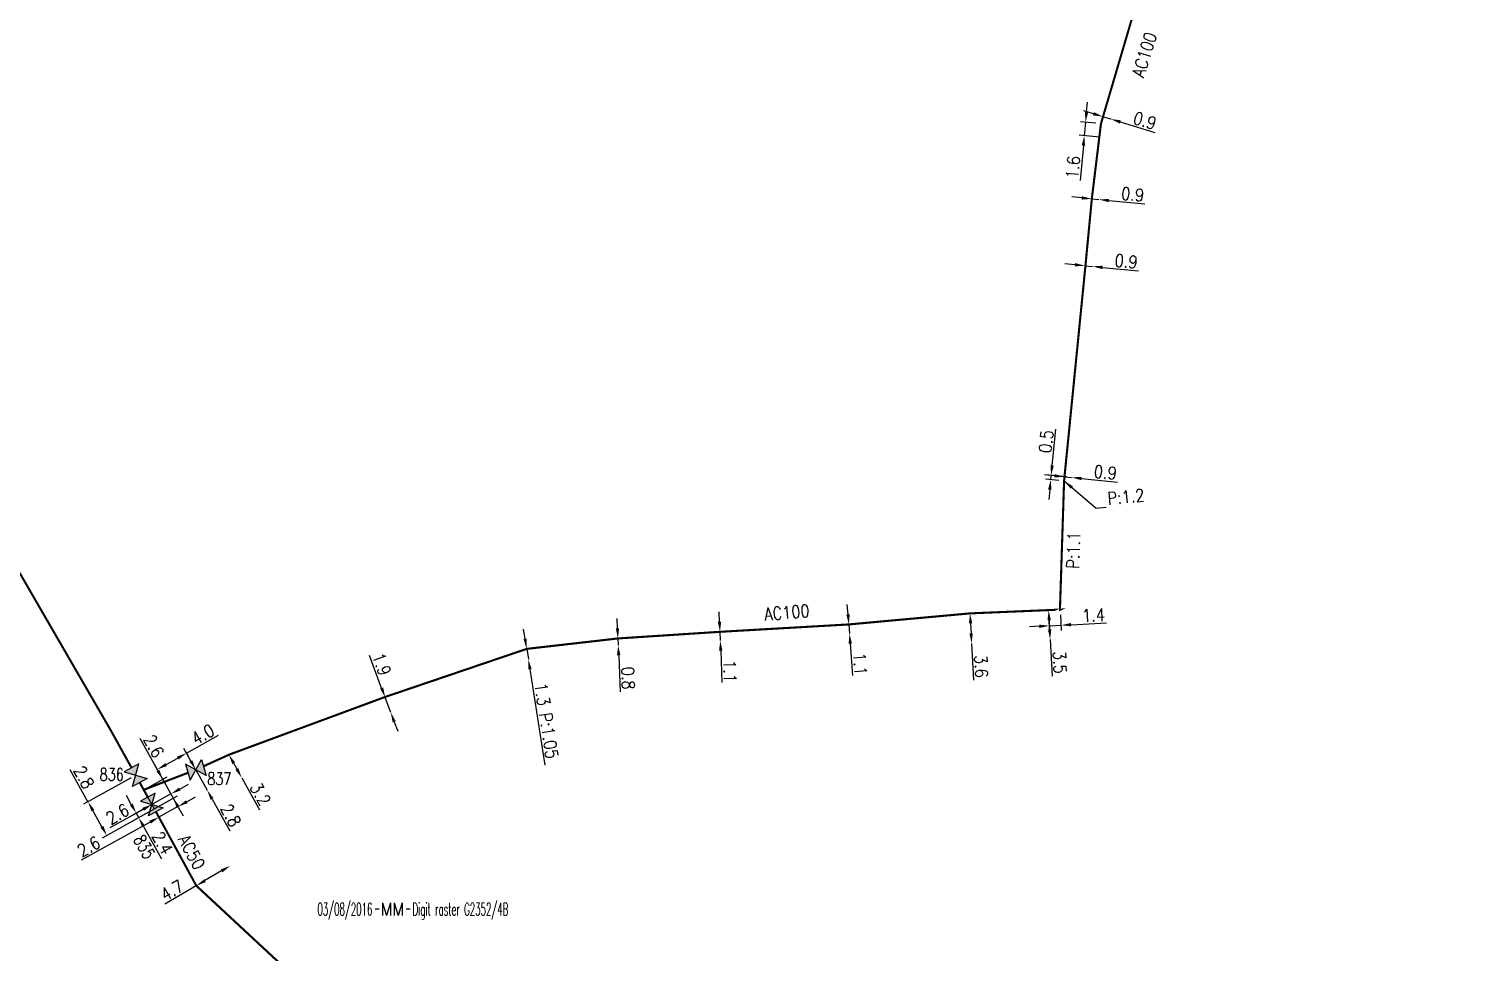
# Model space of a CAD drawing. Header units: millimetres. Extents: x 134000 to 135000, y 130000 to 130989.
# Drawn here: x 134428.5 to 134599.5, y 130187.3 to 130297.6 of the extents above; entities that cross this region are included whole.
import ezdxf
from ezdxf.enums import TextEntityAlignment as Align

# ---------------------------------------------------------------- set-up
doc = ezdxf.new("R2010")
doc.units = ezdxf.units.MM
doc.header["$PDMODE"] = 34
doc.layers.get('0').update_dxf_attribs({"linetype": 'CONTINUOUS'})
doc.layers.get('Defpoints').update_dxf_attribs({"linetype": 'CONTINUOUS'})
for name, color, linetype in [('G_120', 4, 'CONTINUOUS'), ('G_300', 7, 'CONTINUOUS'), ('G_910', 7, 'CONTINUOUS')]:
    doc.layers.add(name, color=color, linetype=linetype)
doc.styles.get("Standard").update_dxf_attribs({"font": 'romans.shx', "width": 0.85})
doc.linetypes.add('G_CROSS_COUNTRY', pattern='A,8,-7.08,["CROSS COUNTRY",Standard,S=1,R=0,X=-6.34,Y=-0.5],-7.08', length=22.16)
doc.linetypes.add('G_typB_AP', pattern='A,5,-0.3,["o",Standard,S=1.5,R=0,X=0,Y=-0.5],-1.65', length=6.95)
doc.dimstyles.get("Standard").update_dxf_attribs({"dimtxt": 1.5, "dimasz": 1.2, "dimexe": 0.625, "dimexo": 0.625, "dimgap": 0.25, "dimtad": 1, "dimdec": 1, "dimzin": 0, "dimdsep": 46, "dimtxsty": 'Standard', "dimcen": -0.5, "dimadec": 0, "dimazin": 0, "dimtfac": 1, "dimtdec": 1, "dimtmove": 0, "dimatfit": 3, "dimfxl": 0, "dimtolj": 1, "dimtzin": 0, "dimarcsym": 0})

# ---------------------------------------------------------------- blocks, each defined once
blk = doc.blocks.new('*D3')
at = {"layer": 'Defpoints', "color": 0, "linetype": 'Continuous', "transparency": 16777216}
for p in [(134452.4162157248, 130210.9051457187), (134453.945, 130208.151), (134453.9449999998, 130208.1509999999)]:
    blk.add_point(p, dxfattribs=at)
at = {"layer": 'G_120', "color": 0, "linetype": 'Continuous', "lineweight": -2, "transparency": 16777216}
for p, q in [((134451.869758241, 130210.6018155054), (134451.8697582408, 130210.6018155053)), ((134452.9986097342, 130209.8559473496), (134453.3626059902, 130209.2001983689)), ((134453.3985425161, 130207.8476697867), (134453.3985425159, 130207.8476697866)), ((134453.9449999998, 130208.1509999999), (134456.0665781776, 130204.3289202268))]:
    blk.add_line(p, q, dxfattribs=at)
at = {"layer": 'G_120', "color": 0, "linetype": 'Continuous', "transparency": 16777216}
for points in [[(134453.1734761291, 130209.9530130179), (134452.8237433394, 130209.7588816813), (134452.4162157247, 130210.9051457187)], [(134453.5374723851, 130209.2972640372), (134453.1877395954, 130209.1031327007), (134453.9449999998, 130208.1509999999)]]:
    blk.add_solid(points, dxfattribs=at)
at = {"layer": 'G_120', "color": 0, "linetype": 'Continuous', "transparency": 16777216, "insert": (134456.1713180677, 130206.2006892701), "char_height": 1.5, "attachment_point": 5, "rotation": 299.033986675893}
blk.add_mtext('\\A1;3.2', dxfattribs=at)
blk = doc.blocks.new('*D4')
at = {"layer": 'Defpoints', "color": 0, "linetype": 'Continuous', "transparency": 16777216}
for p in [(134443.8570751899, 130209.1413333566), (134448.4583696012, 130209.1032806236), (134446.3327506941, 130204.7025124061)]:
    blk.add_point(p, dxfattribs=at)
at = {"layer": 'G_300', "color": 0, "linetype": 'Continuous', "lineweight": -2, "transparency": 16777216}
for p, q in [((134447.3504706858, 130211.0897141884), (134451.1722536614, 130213.2212474492)), ((134444.9050938401, 130209.725847607), (134446.3024520356, 130210.5051999381)), ((134448.1539350958, 130209.6491236706), (134447.0460361804, 130211.6355572354)), ((134446.0283161887, 130205.248355453), (134443.5526406845, 130209.6871764036))]:
    blk.add_line(p, q, dxfattribs=at)
at = {"layer": 'G_300', "color": 0, "linetype": 'Continuous', "transparency": 16777216}
for points in [[(134446.2050329939, 130210.6798697131), (134446.3998710773, 130210.330530163), (134447.3504706858, 130211.0897141884)], [(134444.8076747984, 130209.900517382), (134445.0025128818, 130209.5511778319), (134443.8570751899, 130209.1413333566)]]:
    blk.add_solid(points, dxfattribs=at)
at = {"layer": 'G_300', "color": 0, "linetype": 'Continuous', "transparency": 16777216, "insert": (134449.300276665, 130213.3222024936), "char_height": 1.5, "attachment_point": 5, "rotation": 29.149836207760874}
blk.add_mtext('\\A1;4.0', dxfattribs=at)
blk = doc.blocks.new('*D5')
at = {"layer": 'Defpoints', "color": 0, "linetype": 'Continuous', "transparency": 16777216}
for p in [(134471.070490022, 130217.7403804395), (134471.734, 130215.96), (134471.734, 130215.9600000001)]:
    blk.add_point(p, dxfattribs=at)
at = {"layer": 'G_120', "color": 0, "linetype": 'Continuous', "lineweight": -2, "transparency": 16777216}
for p, q in [((134470.6514310886, 130218.8648312434), (134469.2096688056, 130222.7334774614)), ((134471.734, 130215.9600000001), (134471.070490022, 130217.7403804395)), ((134472.1530589335, 130214.8355491962), (134472.5721178669, 130213.7110983923))]:
    blk.add_line(p, q, dxfattribs=at)
at = {"layer": 'G_120', "color": 0, "linetype": 'Continuous', "transparency": 16777216}
for points in [[(134470.8388395559, 130218.9346743989), (134470.4640226213, 130218.7949880878), (134471.070490022, 130217.7403804395)], [(134472.3404674008, 130214.9053923518), (134471.9656504662, 130214.7657060406), (134471.734, 130215.9600000001)]]:
    blk.add_solid(points, dxfattribs=at)
at = {"layer": 'G_120', "color": 0, "linetype": 'Continuous', "transparency": 16777216, "insert": (134470.6580628169, 130221.7105955322), "char_height": 1.5, "attachment_point": 5, "rotation": 290.43935609451364}
blk.add_mtext('\\A1;1.9', dxfattribs=at)
blk = doc.blocks.new('*D6')
at = {"layer": 'Defpoints', "color": 0, "linetype": 'Continuous', "transparency": 16777216}
for p in [(134487.9755103553, 130223.5439339082), (134488.169, 130222.309), (134488.169, 130222.309)]:
    blk.add_point(p, dxfattribs=at)
at = {"layer": 'G_120', "color": 0, "linetype": 'Continuous', "lineweight": -2, "transparency": 16777216}
for p, q in [((134487.7897602965, 130224.7294704599), (134487.6040102376, 130225.9150070117)), ((134487.9755103553, 130223.5439339082), (134488.169, 130222.309)), ((134488.3547500588, 130221.1234634482), (134490.1497811336, 130209.6668051635))]:
    blk.add_line(p, q, dxfattribs=at)
at = {"layer": 'G_120', "color": 0, "linetype": 'Continuous', "transparency": 16777216}
for points in [[(134487.9873497218, 130224.7604288031), (134487.5921708712, 130224.6985121168), (134487.9755103553, 130223.5439339082)], [(134488.5523394842, 130221.1544217914), (134488.1571606336, 130221.0925051051), (134488.169, 130222.309)]]:
    blk.add_solid(points, dxfattribs=at)
at = {"layer": 'G_120', "color": 0, "linetype": 'Continuous', "transparency": 16777216, "insert": (134490.3330877522, 130214.9571577457), "char_height": 1.5, "attachment_point": 5, "rotation": 278.90471665150784}
blk.add_mtext('\\A1;1.3 P:1.05', dxfattribs=at)
blk = doc.blocks.new('*D7')
at = {"layer": 'Defpoints', "color": 0, "linetype": 'Continuous', "transparency": 16777216}
for p in [(134498.8639206316, 130224.7891860104), (134498.9, 130223.99), (134498.9, 130223.99)]:
    blk.add_point(p, dxfattribs=at)
at = {"layer": 'G_120', "color": 0, "linetype": 'Continuous', "lineweight": -2, "transparency": 16777216}
for p, q in [((134498.8098015789, 130225.987965026), (134498.7556825262, 130227.1867440415)), ((134498.8639206316, 130224.7891860104), (134498.9, 130223.99)), ((134498.9541190527, 130222.7912209845), (134499.1512670302, 130218.4242402847))]:
    blk.add_line(p, q, dxfattribs=at)
at = {"layer": 'G_120', "color": 0, "linetype": 'Continuous', "transparency": 16777216}
for points in [[(134499.0095980815, 130225.9969848681), (134498.6100050763, 130225.9789451839), (134498.8639206316, 130224.7891860104)], [(134499.1539155552, 130222.8002408266), (134498.7543225501, 130222.7822011424), (134498.9, 130223.99)]]:
    blk.add_solid(points, dxfattribs=at)
at = {"layer": 'G_120', "color": 0, "linetype": 'Continuous', "transparency": 16777216, "insert": (134500.0787350807, 130220.0534403372), "char_height": 1.5, "attachment_point": 5, "rotation": 272.58487117414404}
blk.add_mtext('\\A1;0.8', dxfattribs=at)
blk = doc.blocks.new('*D8')
at = {"layer": 'Defpoints', "color": 0, "linetype": 'Continuous', "transparency": 16777216}
for p in [(134511.0477903521, 130225.5811512501), (134511.09, 130224.532), (134511.0900000001, 130224.532)]:
    blk.add_point(p, dxfattribs=at)
at = {"layer": 'G_120', "color": 0, "linetype": 'Continuous', "lineweight": -2, "transparency": 16777216}
for p, q in [((134510.9995507546, 130226.7801812503), (134510.9513111569, 130227.9792112504)), ((134511.0477903522, 130225.5811512501), (134511.0900000001, 130224.532)), ((134511.1382395977, 130223.3329699999), (134511.2920033151, 130219.5110618744))]:
    blk.add_line(p, q, dxfattribs=at)
at = {"layer": 'G_120', "color": 0, "linetype": 'Continuous', "transparency": 16777216}
for points in [[(134511.1993890879, 130226.7882211832), (134510.7997124212, 130226.7721413173), (134511.0477903522, 130225.5811512501)], [(134511.3380779311, 130223.3410099328), (134510.9384012643, 130223.3249300669), (134511.0900000001, 130224.532)]]:
    blk.add_solid(points, dxfattribs=at)
at = {"layer": 'G_120', "color": 0, "linetype": 'Continuous', "transparency": 16777216, "insert": (134512.238432922, 130220.8627006018), "char_height": 1.5, "attachment_point": 5, "rotation": 272.3038919283052}
blk.add_mtext('\\A1;1.1', dxfattribs=at)
blk = doc.blocks.new('*D9')
at = {"layer": 'Defpoints', "color": 0, "linetype": 'Continuous', "transparency": 16777216}
for p in [(134526.4367127842, 130226.4639924287), (134526.518, 130225.367), (134526.5180000004, 130225.3670000001)]:
    blk.add_point(p, dxfattribs=at)
at = {"layer": 'G_120', "color": 0, "linetype": 'Continuous', "lineweight": -2, "transparency": 16777216}
for p, q in [((134526.3480358218, 130227.6607114418), (134526.2593588591, 130228.8574304549)), ((134526.4367127846, 130226.4639924288), (134526.5180000004, 130225.3670000001)), ((134527.0600039368, 130226.5101783468), (134527.0600039372, 130226.5101783469)), ((134526.6066769632, 130224.170280987), (134526.889334782, 130220.3557391328)), ((134527.1412911527, 130225.4131859181), (134527.1412911531, 130225.4131859182))]:
    blk.add_line(p, q, dxfattribs=at)
at = {"layer": 'G_120', "color": 0, "linetype": 'Continuous', "transparency": 16777216}
for points in [[(134526.5474889907, 130227.6754909356), (134526.148582653, 130227.645931948), (134526.4367127846, 130226.4639924288)], [(134526.8061301321, 130224.1850604808), (134526.4072237944, 130224.1555014932), (134526.5180000004, 130225.3670000001)]]:
    blk.add_solid(points, dxfattribs=at)
at = {"layer": 'G_120', "color": 0, "linetype": 'Continuous', "transparency": 16777216, "insert": (134527.7896101982, 130221.7385480223), "char_height": 1.5, "attachment_point": 5, "rotation": 274.23787613101615}
blk.add_mtext('\\A1;1.1', dxfattribs=at)
blk = doc.blocks.new('*D10')
at = {"layer": 'Defpoints', "color": 0, "linetype": 'Continuous', "transparency": 16777216}
for p in [(134540.9154002469, 130227.7823151643), (134541.099, 130224.187), (134541.0989999996, 130224.187)]:
    blk.add_point(p, dxfattribs=at)
at = {"layer": 'G_120', "color": 0, "linetype": 'Continuous', "lineweight": -2, "transparency": 16777216}
for p, q in [((134540.2912135864, 130227.7504402072), (134540.291213586, 130227.7504402072)), ((134540.9766001642, 130226.5838767762), (134541.0378000819, 130225.3854383881)), ((134540.4748133396, 130224.1551250429), (134540.4748133391, 130224.1551250429)), ((134541.0989999996, 130224.187), (134541.321942557, 130219.8212601576))]:
    blk.add_line(p, q, dxfattribs=at)
at = {"layer": 'G_120', "color": 0, "linetype": 'Continuous', "transparency": 16777216}
for points in [[(134541.1763398956, 130226.5940767625), (134540.7768604328, 130226.5736767899), (134540.9154002464, 130227.7823151643)], [(134541.2375398133, 130225.3956383744), (134540.8380603505, 130225.3752384018), (134541.0989999996, 130224.187)]]:
    blk.add_solid(points, dxfattribs=at)
at = {"layer": 'G_120', "color": 0, "linetype": 'Continuous', "transparency": 16777216, "insert": (134542.2397698939, 130221.4559108161), "char_height": 1.5, "attachment_point": 5, "rotation": 272.92334902967514}
blk.add_mtext('\\A1;3.6', dxfattribs=at)
blk = doc.blocks.new('*D11')
at = {"layer": 'Defpoints', "color": 0, "linetype": 'Continuous', "transparency": 16777216}
for p in [(134551.6850750546, 130228.2324349882), (134550.479, 130224.666), (134550.4790000003, 130224.666)]:
    blk.add_point(p, dxfattribs=at)
at = {"layer": 'G_120', "color": 0, "linetype": 'Continuous', "lineweight": -2, "transparency": 16777216}
for p, q in [((134551.0608949371, 130228.2004321622), (134549.6756040572, 130228.1294058323)), ((134550.3612296006, 130226.9629828326), (134550.4175545744, 130225.8644258257)), ((134550.4790000003, 130224.666), (134550.7028369089, 130220.3003059208)), ((134551.1031801175, 130224.698002826), (134551.1031801178, 130224.698002826))]:
    blk.add_line(p, q, dxfattribs=at)
at = {"layer": 'G_120', "color": 0, "linetype": 'Continuous', "transparency": 16777216}
for points in [[(134550.5609672383, 130226.9732237369), (134550.161491963, 130226.9527419283), (134550.2997841748, 130228.1614086583)], [(134550.617292212, 130225.87466673), (134550.2178169368, 130225.8541849214), (134550.4790000003, 130224.666)]]:
    blk.add_solid(points, dxfattribs=at)
at = {"layer": 'G_120', "color": 0, "linetype": 'Continuous', "transparency": 16777216, "insert": (134551.6203293556, 130221.9351445691), "char_height": 1.5, "attachment_point": 5, "rotation": 272.9350865176907}
blk.add_mtext('\\A1;3.5', dxfattribs=at)
blk = doc.blocks.new('*D12')
at = {"layer": 'Defpoints', "color": 0, "linetype": 'Continuous', "transparency": 16777216}
for p in [(134551.6850750546, 130228.2324349882), (134550.3947484736, 130226.3017737405), (134550.4782829258, 130224.6659633818)]:
    blk.add_point(p, dxfattribs=at)
at = {"layer": 'G_120', "color": 0, "linetype": 'Continuous', "lineweight": -2, "transparency": 16777216}
for p, q in [((134551.7169498323, 130227.6082483185), (134551.8119286438, 130225.748329212)), ((134549.1963100679, 130226.2405741674), (134547.9978716622, 130226.1793745942)), ((134550.4464081481, 130225.2901500515), (134550.3628736959, 130226.9259604102)), ((134550.3947484736, 130226.3017737405), (134551.7800538661, 130226.3725158816)), ((134552.9784922718, 130226.4337154548), (134557.2229616253, 130226.6504639431))]:
    blk.add_line(p, q, dxfattribs=at)
at = {"layer": 'G_120', "color": 0, "linetype": 'Continuous', "transparency": 16777216}
for points in [[(134549.186110139, 130226.4403139017), (134549.2065099967, 130226.0408344331), (134550.3947484736, 130226.3017737405)], [(134552.9682923429, 130226.6334551891), (134552.9886922007, 130226.2339757205), (134551.7800538661, 130226.3725158816)]]:
    blk.add_solid(points, dxfattribs=at)
at = {"layer": 'G_120', "color": 0, "linetype": 'Continuous', "transparency": 16777216, "insert": (134555.6489465071, 130227.571388157), "char_height": 1.5, "attachment_point": 5, "rotation": 2.923332558063652}
blk.add_mtext('\\A1;1.4', dxfattribs=at)
blk = doc.blocks.new('*D13')
at = {"layer": 'Defpoints', "color": 0, "linetype": 'Continuous', "transparency": 16777216}
for p in [(134552.1417548197, 130243.59743493), (134553.037, 130244.011), (134553.037, 130244.0110000001)]:
    blk.add_point(p, dxfattribs=at)
at = {"layer": 'G_120', "color": 0, "linetype": 'Continuous', "lineweight": -2, "transparency": 16777216}
for p, q in [((134552.2035107842, 130244.2193764071), (134552.2529155558, 130244.7169295889)), ((134550.9970319554, 130244.2135595637), (134549.8029043195, 130244.3321310155)), ((134552.1911595913, 130244.0949881119), (134553.037, 130244.0110000001)), ((134553.0987559645, 130244.632941477), (134553.0987559645, 130244.6329414772)), ((134554.2311276359, 130243.8924285483), (134558.5207468521, 130243.4664888389))]:
    blk.add_line(p, q, dxfattribs=at)
at = {"layer": 'G_120', "color": 0, "linetype": 'Continuous', "transparency": 16777216}
for points in [[(134551.016793864, 130244.4125808363), (134550.9772700467, 130244.014538291), (134552.1911595913, 130244.0949881119)], [(134554.2508895445, 130244.091449821), (134554.2113657273, 130243.6934072757), (134553.037, 130244.0110000001)]]:
    blk.add_solid(points, dxfattribs=at)
at = {"layer": 'G_120', "color": 0, "linetype": 'Continuous', "transparency": 16777216, "insert": (134557.0718106053, 130244.6152793309), "char_height": 1.5, "attachment_point": 5, "rotation": 354.32937718878475}
blk.add_mtext('\\A1;0.9', dxfattribs=at)
blk = doc.blocks.new('*D14')
at = {"layer": 'Defpoints', "color": 0, "linetype": 'Continuous', "transparency": 16777216}
for p in [(134550.5976693342, 130244.2532144582), (134552.1417548196, 130243.59743493), (134553.037, 130244.011)]:
    blk.add_point(p, dxfattribs=at)
at = {"layer": 'G_120', "color": 0, "linetype": 'Continuous', "lineweight": -2, "transparency": 16777216}
for p, q in [((134550.7162407859, 130245.4473420941), (134551.1481796459, 130249.797378482)), ((134551.5198133426, 130243.6591908945), (134549.9263230856, 130243.817417241)), ((134552.415058523, 130244.0727559645), (134549.9757278571, 130244.3149704227)), ((134550.5482645626, 130243.7556612765), (134550.5976693342, 130244.2532144582)), ((134550.4296931108, 130242.5615336406), (134550.3111216591, 130241.3674060047))]:
    blk.add_line(p, q, dxfattribs=at)
at = {"layer": 'G_120', "color": 0, "linetype": 'Continuous', "transparency": 16777216}
for points in [[(134550.5172195133, 130245.4671040027), (134550.9152620586, 130245.4275801855), (134550.5976693342, 130244.2532144582)], [(134550.2306718382, 130242.5812955493), (134550.6287143835, 130242.541771732), (134550.5482645626, 130243.7556612765)]]:
    blk.add_solid(points, dxfattribs=at)
at = {"layer": 'G_120', "color": 0, "linetype": 'Continuous', "transparency": 16777216, "insert": (134549.9963895785, 130248.3182336492), "char_height": 1.5, "attachment_point": 5, "rotation": 84.32937719245649}
blk.add_mtext('\\A1;0.5', dxfattribs=at)
blk = doc.blocks.new('*D15')
at = {"layer": 'Defpoints', "color": 0, "linetype": 'Continuous', "transparency": 16777216}
for p in [(134554.6300932466, 130269.3018301376), (134554.6300932466, 130269.3018301376), (134555.5260005971, 130269.2160978839)]:
    blk.add_point(p, dxfattribs=at)
at = {"layer": 'G_120', "color": 0, "linetype": 'Continuous', "lineweight": -2, "transparency": 16777216}
for p, q in [((134553.4355501126, 130269.4161398092), (134552.2410069786, 130269.5304494808)), ((134554.6300932466, 130269.3018301376), (134555.5260005971, 130269.2160978839)), ((134556.7205437311, 130269.1017882122), (134561.011655525, 130268.6911579335))]:
    blk.add_line(p, q, dxfattribs=at)
at = {"layer": 'G_120', "color": 0, "linetype": 'Continuous', "transparency": 16777216}
for points in [[(134553.4546017245, 130269.6152303315), (134553.4164985007, 130269.2170492869), (134554.6300932466, 130269.3018301376)], [(134556.739595343, 130269.3008787346), (134556.7014921191, 130268.9026976899), (134555.5260005971, 130269.2160978839)]]:
    blk.add_solid(points, dxfattribs=at)
at = {"layer": 'G_120', "color": 0, "linetype": 'Continuous', "transparency": 16777216, "insert": (134559.5586292547, 130269.8347708487), "char_height": 1.5, "attachment_point": 5, "rotation": 354.53382709703686}
blk.add_mtext('\\A1;0.9', dxfattribs=at)
blk = doc.blocks.new('*D16')
at = {"layer": 'Defpoints', "color": 0, "linetype": 'Continuous', "transparency": 16777216}
for p in [(134555.4545793348, 130277.2823921657), (134556.300724443, 130277.2015314478), (134556.300724443, 130277.2015314478)]:
    blk.add_point(p, dxfattribs=at)
at = {"layer": 'G_120', "color": 0, "linetype": 'Continuous', "lineweight": -2, "transparency": 16777216}
for p, q in [((134554.2600215348, 130277.3965484732), (134553.0654637348, 130277.5107047808)), ((134555.4545793348, 130277.2823921657), (134556.300724443, 130277.2015314478)), ((134557.495282243, 130277.0873751402), (134561.7864467208, 130276.6772957853))]:
    blk.add_line(p, q, dxfattribs=at)
at = {"layer": 'G_120', "color": 0, "linetype": 'Continuous', "transparency": 16777216}
for points in [[(134554.2790475861, 130277.5956414399), (134554.2409954835, 130277.1974555066), (134555.4545793348, 130277.2823921657)], [(134557.5143082943, 130277.2864681069), (134557.4762561917, 130276.8882821735), (134556.300724443, 130277.2015314478)]]:
    blk.add_solid(points, dxfattribs=at)
at = {"layer": 'G_120', "color": 0, "linetype": 'Continuous', "transparency": 16777216, "insert": (134560.3332736382, 130277.8207221423), "char_height": 1.5, "attachment_point": 5, "rotation": 354.54118309660834}
blk.add_mtext('\\A1;0.9', dxfattribs=at)
blk = doc.blocks.new('*D17')
at = {"layer": 'Defpoints', "color": 0, "linetype": 'Continuous', "transparency": 16777216}
for p in [(134556.5444047709, 130286.2579772931), (134557.7104173079, 130286.8221850001), (134557.7104173079, 130286.8221850001)]:
    blk.add_point(p, dxfattribs=at)
at = {"layer": 'G_120', "color": 0, "linetype": 'Continuous', "lineweight": -2, "transparency": 16777216}
for p, q in [((134555.6544370329, 130287.4510292616), (134554.506913158, 130287.8020121054)), ((134556.7272083354, 130286.8556459779), (134556.9847644722, 130287.6977151027)), ((134556.8019609077, 130287.1000464179), (134557.7104173079, 130286.8221850001)), ((134558.8579411827, 130286.4712021563), (134562.9801474832, 130285.2103798574))]:
    blk.add_line(p, q, dxfattribs=at)
at = {"layer": 'G_120', "color": 0, "linetype": 'Continuous', "transparency": 16777216}
for points in [[(134555.7129341735, 130287.6422832408), (134555.5959398922, 130287.2597752825), (134556.8019609077, 130287.1000464179)], [(134558.9164383234, 130286.6624561355), (134558.7994440421, 130286.2799481772), (134557.7104173079, 130286.8221850001)]]:
    blk.add_solid(points, dxfattribs=at)
at = {"layer": 'G_120', "color": 0, "linetype": 'Continuous', "transparency": 16777216, "insert": (134561.7852919735, 130286.6215694807), "char_height": 1.5, "attachment_point": 5, "rotation": 342.9931698052568}
blk.add_mtext('\\A1;0.9', dxfattribs=at)
blk = doc.blocks.new('*D18')
at = {"layer": 'Defpoints', "color": 0, "linetype": 'Continuous', "transparency": 16777216}
for p in [(134556.5444047715, 130286.2579772979), (134554.5571654732, 130284.8401053914), (134557.0320400623, 130284.6042586845)]:
    blk.add_point(p, dxfattribs=at)
at = {"layer": 'G_120', "color": 0, "linetype": 'Continuous', "lineweight": -2, "transparency": 16777216}
for p, q in [((134554.8227920648, 130287.6274773689), (134554.9366320324, 130288.8220653572)), ((134555.9222235276, 130286.3172689477), (134554.0867708533, 130286.4921810304)), ((134554.7089520972, 130286.4328893806), (134554.5571654732, 130284.8401053914)), ((134556.4098588184, 130284.6635503343), (134553.9349842293, 130284.8993970412)), ((134554.4433255055, 130283.6455174031), (134554.0459020471, 130279.4751254083))]:
    blk.add_line(p, q, dxfattribs=at)
at = {"layer": 'G_120', "color": 0, "linetype": 'Continuous', "transparency": 16777216}
for points in [[(134554.6236940668, 130287.6464506969), (134555.0218900628, 130287.608504041), (134554.7089520972, 130286.4328893806)], [(134554.2442275075, 130283.6644907311), (134554.6424235036, 130283.6265440752), (134554.5571654732, 130284.8401053914)]]:
    blk.add_solid(points, dxfattribs=at)
at = {"layer": 'G_120', "color": 0, "linetype": 'Continuous', "transparency": 16777216, "insert": (134553.1922038022, 130281.0578940512), "char_height": 1.5, "attachment_point": 5, "rotation": 84.55635583590028}
blk.add_mtext('\\A1;1.6', dxfattribs=at)
blk = doc.blocks.new('*D32')
at = {"layer": 'Defpoints', "color": 0, "linetype": 'Continuous', "transparency": 16777216}
for p in [(134446.763593527, 130206.2447145141), (134441.3389792124, 130203.9224973532), (134443.2104765654, 130204.9662925875)]:
    blk.add_point(p, dxfattribs=at)
at = {"layer": 'G_300', "color": 0, "linetype": 'Continuous', "lineweight": -2, "transparency": 16777216}
for p, q in [((134440.754464962, 130204.9705160033), (134440.1699507115, 130206.0185346535)), ((134446.21775048, 130205.9402800087), (134441.092309018, 130203.0816538058)), ((134442.6646335184, 130204.6618580821), (134440.7931361654, 130203.6180628478)), ((134441.3389792124, 130203.9224973532), (134441.6381520649, 130203.3860883113)), ((134442.2226663154, 130202.3380696611), (134444.3815418653, 130198.4672626825))]:
    blk.add_line(p, q, dxfattribs=at)
at = {"layer": 'G_300', "color": 0, "linetype": 'Continuous', "transparency": 16777216}
for points in [[(134440.929134737, 130205.0679350451), (134440.5797951869, 130204.8730969616), (134441.3389792124, 130203.9224973532)], [(134442.3973360904, 130202.4354887029), (134442.0479965403, 130202.2406506194), (134441.6381520649, 130203.3860883113)]]:
    blk.add_solid(points, dxfattribs=at)
at = {"layer": 'G_300', "color": 0, "linetype": 'Continuous', "transparency": 16777216, "insert": (134444.4677100907, 130200.3657520554), "char_height": 1.5, "attachment_point": 5, "rotation": 299.1498362137912}
blk.add_mtext('\\A1;2.4', dxfattribs=at)
blk = doc.blocks.new('*D33')
at = {"layer": 'Defpoints', "color": 0, "linetype": 'Continuous', "transparency": 16777216}
for p in [(134441.2715868715, 130208.4651815892), (134446.7675557576, 130206.2469243798), (134435.583809204, 130205.2929221071)]:
    blk.add_point(p, dxfattribs=at)
at = {"layer": 'G_300', "color": 0, "linetype": 'Continuous', "lineweight": -2, "transparency": 16777216}
for p, q in [((134435.583809204, 130205.2929221071), (134433.4545072915, 130209.1107043325)), ((134440.7257438245, 130208.1607470837), (134435.037966157, 130204.9884876017)), ((134446.2217127107, 130205.9424898743), (134437.2856049176, 130200.9585305256)), ((134437.2469337141, 130202.3109836811), (134436.1683234545, 130204.244903457))]:
    blk.add_line(p, q, dxfattribs=at)
at = {"layer": 'G_300', "color": 0, "linetype": 'Continuous', "transparency": 16777216}
for points in [[(134436.3429932295, 130204.3423224988), (134435.9936536794, 130204.1474844153), (134435.583809204, 130205.2929221071)], [(134437.4216034891, 130202.4084027229), (134437.0722639391, 130202.2135646394), (134437.8314479646, 130201.262965031)]]:
    blk.add_solid(points, dxfattribs=at)
at = {"layer": 'G_300', "color": 0, "linetype": 'Continuous', "transparency": 16777216, "insert": (134435.1002499976, 130208.2129177536), "char_height": 1.5, "attachment_point": 5, "rotation": 299.1498362165902}
blk.add_mtext('\\A1;2.8', dxfattribs=at)
blk = doc.blocks.new('*D34')
at = {"layer": 'Defpoints', "color": 0, "linetype": 'Continuous', "transparency": 16777216}
for p in [(134442.2407925015, 130206.7161687753), (134445.4889149765, 130206.2188084383), (134446.54247771, 130204.3175661592)]:
    blk.add_point(p, dxfattribs=at)
at = {"layer": 'G_300', "color": 0, "linetype": 'Continuous', "lineweight": -2, "transparency": 16777216}
for p, q in [((134446.5385319036, 130206.8004477649), (134447.5881488307, 130207.3820870914)), ((134442.5437296508, 130206.1694932924), (134443.5176821171, 130204.4119144146)), ((134445.4889149765, 130206.2188084383), (134443.2147449679, 130204.9585898975)), ((134446.2395405607, 130204.8642416421), (134445.1859778272, 130206.7654839212)), ((134442.1651280408, 130204.3769505708), (134438.2083942194, 130202.1843487408))]:
    blk.add_line(p, q, dxfattribs=at)
at = {"layer": 'G_300', "color": 0, "linetype": 'Continuous', "transparency": 16777216}
for points in [[(134446.4415920158, 130206.9753839194), (134446.6354717914, 130206.6255116104), (134445.4889149765, 130206.2188084383)], [(134442.068188153, 130204.5518867254), (134442.2620679285, 130204.2020144163), (134443.2147449679, 130204.9585898975)]]:
    blk.add_solid(points, dxfattribs=at)
at = {"layer": 'G_300', "color": 0, "linetype": 'Continuous', "transparency": 16777216, "insert": (134439.1106885771, 130203.8276243378), "char_height": 1.5, "attachment_point": 5, "rotation": 28.992782337373534}
blk.add_mtext('\\A1;2.6', dxfattribs=at)
blk = doc.blocks.new('*D35')
at = {"layer": 'Defpoints', "color": 0, "linetype": 'Continuous', "transparency": 16777216}
for p in [(134448.458378217, 130209.1032651876), (134449.8207930207, 130206.6604913415), (134449.8207930209, 130206.6604913416)]:
    blk.add_point(p, dxfattribs=at)
at = {"layer": 'G_300', "color": 0, "linetype": 'Continuous', "lineweight": -2, "transparency": 16777216}
for p, q in [((134447.8738639666, 130210.1512838378), (134447.2893497162, 130211.1993024879)), ((134448.4583782171, 130209.1032651876), (134449.8207930209, 130206.6604913416)), ((134449.0042212639, 130209.407699693), (134449.004221264, 130209.4076996931)), ((134450.3666360677, 130206.964925847), (134450.3666360678, 130206.964925847)), ((134450.4053072713, 130205.6124726915), (134452.5346091836, 130201.7946904659))]:
    blk.add_line(p, q, dxfattribs=at)
at = {"layer": 'G_300', "color": 0, "linetype": 'Continuous', "transparency": 16777216}
for points in [[(134448.0485337416, 130210.2487028795), (134447.6991941916, 130210.053864796), (134448.4583782171, 130209.1032651876)], [(134450.5799770463, 130205.7098917332), (134450.2306374963, 130205.5150536497), (134449.8207930209, 130206.6604913416)]]:
    blk.add_solid(points, dxfattribs=at)
at = {"layer": 'G_300', "color": 0, "linetype": 'Continuous', "transparency": 16777216, "insert": (134452.6355642278, 130203.6666674623), "char_height": 1.5, "attachment_point": 5, "rotation": 299.1498362140215}
blk.add_mtext('\\A1;2.8', dxfattribs=at)
blk = doc.blocks.new('G_300_04')
at = {"linetype": 'Continuous'}
h = blk.add_hatch(color=0, dxfattribs=at)
h.paths.add_polyline_path([(-1, 1), (-1, -1), (0, 0)])
h.paths.add_polyline_path([(1, 1.000000000000028), (0, 0), (1, -1)])
at = {"color": 0, "linetype": 'Continuous', "flags": 128}
blk.add_lwpolyline([(-1, -1), (1, 1), (1, -1), (-1, 1)], close=True, dxfattribs=at)
at = {"color": 0, "linetype": 'Continuous', "width": 0.75}
blk.add_attdef('NUM', text='', height=1.5, dxfattribs=at).set_placement((0, 2.099999999999994), align=Align.MIDDLE_CENTER)
at = {"color": 0, "linetype": 'Continuous', "width": 0.75, "flags": 3}
for tag, p in [('DEF_LEG', (0, -5)), ('DEF_COUP', (0, -7.5)), ('DEF_TYPE', (0, -10))]:
    blk.add_attdef(tag, text='', height=1.2, dxfattribs=at).set_placement(p, align=Align.MIDDLE)
blk = doc.blocks.new('*D36')
at = {"layer": 'Defpoints', "color": 0, "linetype": 'Continuous', "transparency": 16777216}
for p in [(134442.2417595711, 130206.6997862011), (134445.7789141888, 130205.6955266678), (134446.7673780348, 130206.2468252576)]:
    blk.add_point(p, dxfattribs=at)
at = {"layer": 'G_120', "color": 0, "linetype": 'Continuous', "lineweight": -2, "transparency": 16777216}
for p, q in [((134443.927952396, 130209.0142523935), (134441.7986504842, 130212.8320346193)), ((134442.7876026181, 130207.0042207064), (134445.0583096933, 130208.2706682487)), ((134445.7789141888, 130205.6955266678), (134444.5124666464, 130207.9662337433)), ((134446.2215349878, 130205.9423907523), (134445.2330711418, 130205.3910921624)), ((134446.3634284391, 130204.6475080176), (134446.9479426894, 130203.5994893674))]:
    blk.add_line(p, q, dxfattribs=at)
at = {"layer": 'G_120', "color": 0, "linetype": 'Continuous', "transparency": 16777216}
for points in [[(134444.1026221711, 130209.1116714352), (134443.753282621, 130208.9168333518), (134444.5124666464, 130207.9662337433)], [(134446.5380982141, 130204.7449270593), (134446.188758664, 130204.5500889759), (134445.7789141888, 130205.6955266678)]]:
    blk.add_solid(points, dxfattribs=at)
at = {"layer": 'G_120', "color": 0, "linetype": 'Continuous', "transparency": 16777216, "insert": (134443.4443931901, 130211.9342480401), "char_height": 1.5, "attachment_point": 5, "rotation": 299.1498362076777}
blk.add_mtext('\\A1;2.6', dxfattribs=at)
blk = doc.blocks.new('*D132')
at = {"layer": 'Defpoints', "color": 0, "linetype": 'Continuous', "transparency": 16777216}
for p in [(134452.576, 130197.634), (134452.5759999999, 130197.634), (134448.5194821571, 130195.2602554918)]:
    blk.add_point(p, dxfattribs=at)
at = {"layer": 'G_120', "color": 0, "linetype": 'Continuous', "lineweight": -2, "transparency": 16777216}
for p, q in [((134451.5402933166, 130197.0279375724), (134449.5551888404, 130195.8663179194)), ((134448.5194821571, 130195.2602554918), (134444.7465506679, 130193.0524566483))]:
    blk.add_line(p, q, dxfattribs=at)
at = {"layer": 'G_120', "color": 0, "linetype": 'Continuous', "transparency": 16777216}
for points in [[(134451.439282912, 130197.2005553529), (134451.6413037212, 130196.8553197919), (134452.5759999999, 130197.634)], [(134449.4541784358, 130196.0389357), (134449.656199245, 130195.6937001389), (134448.5194821571, 130195.2602554918)]]:
    blk.add_solid(points, dxfattribs=at)
at = {"layer": 'G_120', "color": 0, "linetype": 'Continuous', "transparency": 16777216, "insert": (134445.6101110478, 130194.716413759), "char_height": 1.5, "attachment_point": 5, "rotation": 30.33480582840782}
blk.add_mtext('\\A1;4.7', dxfattribs=at)
blk = doc.blocks.new('*D133')
at = {"layer": 'Defpoints', "color": 0, "linetype": 'Continuous', "transparency": 16777216}
for p in [(134446.33, 130204.701), (134446.33, 130204.701), (134444.0558299912, 130203.440781459)]:
    blk.add_point(p, dxfattribs=at)
at = {"layer": 'G_120', "color": 0, "linetype": 'Continuous', "lineweight": -2, "transparency": 16777216}
for p, q in [((134447.3796169272, 130205.2826393266), (134448.4292338543, 130205.8642786532)), ((134446.33, 130204.701), (134444.0558299912, 130203.4407814591)), ((134443.0062130641, 130202.8591421325), (134434.7719164135, 130198.296152879))]:
    blk.add_line(p, q, dxfattribs=at)
at = {"layer": 'G_120', "color": 0, "linetype": 'Continuous', "transparency": 16777216}
for points in [[(134447.2826770394, 130205.4575754812), (134447.4765568149, 130205.1077031721), (134446.33, 130204.701)], [(134442.9092731763, 130203.034078287), (134443.1031529518, 130202.6842059779), (134444.0558299912, 130203.4407814591)]]:
    blk.add_solid(points, dxfattribs=at)
at = {"layer": 'G_120', "color": 0, "linetype": 'Continuous', "transparency": 16777216, "insert": (134435.6742107712, 130199.939428476), "char_height": 1.5, "attachment_point": 5, "rotation": 28.9927823378587}
blk.add_mtext('\\A1;2.6', dxfattribs=at)
blk = doc.blocks.new('GIS_MODF')
at = {"color": 0, "linetype": 'Continuous', "flags": 128}
for points in [[(-2.176232858328149, -0.01402023952687159), (-1.676232858328149, -0.01402023952687159)], [(1.51945154927671, -0.01402023952687159), (2.01945154927671, -0.01402023952687159)]]:
    blk.add_lwpolyline(points, dxfattribs=at)
at = {"color": 0, "linetype": 'Continuous', "width": 0.5}
blk.add_attdef('DATE', text='', height=1.5, dxfattribs=at).set_placement((-2.501987294206629, -0.7982370674435515), align=Align.RIGHT)
at = {"color": 0, "linetype": 'Continuous', "width": 1.771291495859094}
blk.add_attdef('USER', text='', height=1.5, dxfattribs=at).set_placement((-1.507047830906231, -0.7982370674435515), (1.276410234015202, -0.7982370674435515), align=Align.FIT)
at = {"color": 0, "linetype": 'Continuous', "width": 0.5}
blk.add_attdef('DESC', (2.288899962411961, -0.7982370674435515), '', height=1.5, dxfattribs=at)

msp = doc.modelspace()

# ---------------------------------------------------------------- linework, layer by layer
at = {"layer": 'G_120', "linetype": 'G_typB_AP', "ltscale": 0.5, "const_width": 0.25, "flags": 128}
for points in [[(134571.4731680531, 130395.1962152799), (134575.7823841086, 130389.6980336835), (134579.2102009243, 130386.899009939), (134579.83260618, 130386.7115710544), (134586.145383586, 130384.8492132621), (134582.2320223222, 130372.2173367407), (134577.9342825849, 130357.8038088732), (134573.572689412, 130343.2859699253), (134569.2250077479, 130328.7697012851), (134564.8139850583, 130314.1630936445), (134560.592406639, 130299.9970349668), (134556.5444047701, 130286.2579772931), (134556.5444047715, 130286.2579772977), (134555.4545793348, 130277.2823921657), (134554.6934822261, 130269.2957642424), (134552.1417548197, 130243.59743493), (134551.6486840198, 130228.2158990925), (134551.6850750546, 130228.2324349882), (134540.9154002468, 130227.7823151643), (134526.4367127841, 130226.4639924287), (134511.0477903521, 130225.5811512501), (134498.8639206316, 130224.7891860104), (134487.9755103553, 130223.5439339082), (134471.0496593701, 130217.796274829), (134452.4162157249, 130210.9051457188), (134449.3811514331, 130209.5261044066)], [(134447.5241211983, 130208.7477576872), (134447.5241211983, 130208.7477576872), (134447.5241211983, 130208.7477576872), (134442.2407925015, 130206.7161687753)]]:
    msp.add_lwpolyline(points, dxfattribs=at)
at = {"layer": 'G_120', "linetype": 'G_CROSS_COUNTRY', "ltscale": 0.5, "const_width": 0.25, "flags": 128}
for points in [[(134207.78148195, 130344.7498202198), (134208.5129098372, 130345.0496897405), (134211.00933642, 130347.0052265613), (134211.00933642, 130347.0052265613), (134211.00933642, 130347.0052265613), (134213.3036895096, 130348.482183509), (134216.9821409534, 130350.5321759849), (134224.4182564297, 130354.6562984366), (134232.0216534282, 130358.50587146), (134238.6070315467, 130360.9929376355), (134247.1549217792, 130362.6671061955), (134256.6391120024, 130364.1467513234), (134264.4651763969, 130364.8737653265), (134275.7453951819, 130365.062655895), (134281.2680456124, 130364.9060828869), (134299.8068596073, 130362.5378780951), (134306.9413873134, 130360.8075447804), (134318.7141110427, 130356.6613591087), (134330.4429576513, 130351.6568008655), (134338.6384934759, 130347.2883909956), (134346.1051341211, 130342.5635889507), (134353.0501944862, 130337.4194077962), (134361.5180067257, 130330.3453878774), (134367.3979792095, 130324.7502264521), (134373.5326840033, 130318.2061920485), (134379.8171037366, 130309.8445360136), (134382.2900133091, 130305.3352905045), (134397.8229410886, 130276.7917581443), (134397.8229410886, 130276.7917581443), (134409.1712008798, 130256.4115188621), (134416.3862641935, 130251.6880027064), (134438.3633902387, 130213.7132662251), (134440.7868874329, 130209.339862362)], [(134441.7560930627, 130207.5908495479), (134442.7254919403, 130205.8414880026)]]:
    msp.add_lwpolyline(points, dxfattribs=at)
msp.add_lwpolyline([(134443.6951760043, 130204.0916118149), (134444.0558299912, 130203.4407814591), (134448.5194821571, 130195.2602554918), (134468.4379973257, 130176.7564504769), (134471.2560711563, 130174.1385300025, 0.09515572806763738), (134487.247082269, 130164.1384697532), (134492.7687432059, 130162.0024441639), (134501.9947493794, 130158.4334120379, 0.06040817640747791), (134525.3309542211, 130152.5133453025), (134543.8523366273, 130150.133811107), (134636.7889954172, 130138.1937759223), (134730.9394973063, 130125.7587825423), (134815.8241840089, 130114.6280946456), (134881.4044477089, 130106.2777055719), (134991.2689698772, 130092.9673220161), (134999.2538522461, 130091.9999319535), (135000, 130091.7068974369)], format="xyb", dxfattribs=at)

# ---------------------------------------------------------------- block references
at = {"layer": 'G_300'}
ref = msp.add_blockref('G_300_04', (134441.2715868714, 130208.4651815892), dxfattribs=dict(at, rotation=298.9927823355495))
ref.add_attrib('NUM', '836', dxfattribs={"layer": '0', "color": 0, "linetype": 'Continuous', "height": 1.5, "width": 0.7500000000000001}).set_placement((134438.4142655553, 130208.5381447248), align=Align.MIDDLE_CENTER)
ref = msp.add_blockref('G_300_04', (134448.4583696012, 130209.1032806236), dxfattribs=dict(at, rotation=16.08945438981071))
ref.add_attrib('NUM', '837', dxfattribs={"layer": '0', "color": 0, "linetype": 'Continuous', "height": 1.5, "width": 0.7499999999999998}).set_placement((134451.2780876243, 130208.0457833642), align=Align.MIDDLE_CENTER)
ref = msp.add_blockref('G_300_04', (134443.2104765654, 130204.9662925875), dxfattribs=dict(at, rotation=298.9927823385122))
ref.add_attrib('NUM', '835', dxfattribs={"layer": '0', "color": 0, "linetype": 'Continuous', "height": 1.5, "rotation": 299.5347600314276, "width": 0.75}).set_placement((134442.3156480233, 130199.8938843748), align=Align.MIDDLE_CENTER)
at = {"layer": 'G_910'}
ref = msp.add_blockref('GIS_MODF', (134472.04498418, 130192.5062213669), dxfattribs=at)
ref.add_attrib('DATE', '03/08/2016', dxfattribs={"layer": '0', "color": 0, "linetype": 'Continuous', "height": 1.5, "width": 0.5}).set_placement((134469.5429968857, 130191.7079842995), align=Align.RIGHT)
ref.add_attrib('USER', 'MM', dxfattribs={"layer": '0', "color": 0, "linetype": 'Continuous', "height": 1.5, "width": 0.8856457479295472}).set_placement((134470.5379363491, 130191.7079842995), (134473.321394414, 130191.7079842995), align=Align.FIT)
ref.add_attrib('DESC', 'Digit raster G2352/4B', (134474.3338841424, 130191.7079842995), dxfattribs={"layer": '0', "color": 0, "linetype": 'Continuous', "height": 1.5, "width": 0.5})

# ---------------------------------------------------------------- texts
at = {"layer": 'G_120', "linetype": 'Continuous', "width": 0.85}
for s, rotation, p in [('AC100', 72.66941796967133, (134561.7385594238, 130294.5067069974)), ('P:1.1', 88.04337154572055, (134553.2561606976, 130235.3384340638)), ('AC100', 4.530803303744423, (134519.0462498202, 130227.8986691999)), ('AC50', 298.618810098413, (134447.9594139363, 130199.2658134331))]:
    msp.add_text(s, height=1.5, rotation=rotation, dxfattribs=at).set_placement(p, align=Align.MIDDLE)
at = {"layer": 'G_120', "linetype": 'Continuous', "insert": (134557.3998000119, 130240.7421805716), "char_height": 1.5, "attachment_point": 7, "rotation": 5.734781061147417}
msp.add_mtext('P:1.2', dxfattribs=at)

# ---------------------------------------------------------------- dimensions: what is measured, and where the dimension line sits
at = {"layer": 'G_120', "linetype": 'Continuous'}
for base, p1, p2, angle, picture, middle in [((134554.5571654732, 130284.8401053914), (134556.5444047715, 130286.2579772978), (134557.0320400623, 130284.6042586845), 84.55635583590026, '*D18', (134554.1876937925, 130280.9630274115)), ((134557.7104173079, 130286.8221850001), (134556.5444047709, 130286.257977293), (134557.7104173079, 130286.8221850001), 162.9931698052568, '*D17', (134561.4928062704, 130285.665299585)), ((134556.300724443, 130277.2015314478), (134555.4545793348, 130277.2823921657), (134556.300724443, 130277.2015314478), 174.5411830966083, '*D16', (134560.2381433819, 130276.825257309)), ((134554.6300932466, 130269.3018301376), (134555.5260005971, 130269.2160978839), (134554.6300932466, 130269.3018301376), 354.5338270970369, '*D15', (134559.463371195, 130268.839318237)), ((134550.5976693342, 130244.2532144582), (134552.1417548197, 130243.59743493), (134553.037, 130244.011), 264.3293771924565, '*D14', (134550.9914959418, 130248.219424106)), ((134553.037, 130244.0110000001), (134552.1417548197, 130243.59743493), (134553.037, 130244.011), 174.3293771887847, '*D13', (134556.9730010621, 130243.6201729677)), ((134511.0900000001, 130224.532), (134511.0477903521, 130225.5811512502), (134511.09, 130224.532), 92.30389192830518, '*D8', (134511.2392412552, 130220.8225009371)), ((134526.5180000004, 130225.3670000001), (134526.4367127841, 130226.4639924287), (134526.518, 130225.367), 94.23787613101611, '*D9', (134526.792344354, 130221.6646505533)), ((134541.0989999996, 130224.187), (134540.9154002469, 130227.7823151643), (134541.099, 130224.187), 92.92334902967512, '*D10', (134541.2410712371, 130221.4049108847)), ((134550.3947484736, 130226.3017737405), (134551.6850750546, 130228.2324349882), (134550.4782829258, 130224.6659633818), 2.923332558063655, '*D12', (134555.6999461514, 130226.5726894855)), ((134550.4790000003, 130224.666), (134551.6850750546, 130228.2324349882), (134550.479, 130224.666), 92.9350865176907, '*D11', (134550.6216411675, 130221.8839400475)), ((134498.9, 130223.99), (134498.8639206316, 130224.7891860104), (134498.9, 130223.99), 92.58487117414404, '*D7', (134499.0797525677, 130220.0083411267)), ((134471.734, 130215.9600000001), (134471.070490022, 130217.7403804395), (134471.734, 130215.96), 110.4393560945137, '*D5', (134469.7210204804, 130221.3613797543)), ((134445.7789141888, 130205.6955266678), (134442.2417595711, 130206.6997862011), (134446.7673780348, 130206.2468252577), 119.1498362076777, '*D36', (134442.5710443149, 130211.4471528315)), ((134453.9449999998, 130208.1509999999), (134452.4162157249, 130210.9051457188), (134453.945, 130208.151), 119.033986675893, '*D3', (134455.2969860935, 130205.7153609288)), ((134446.33, 130204.701), (134444.0558299912, 130203.440781459), (134446.33, 130204.701), 208.9927823378588, '*D133', (134436.1589102101, 130199.0647477034)), ((134452.5759999999, 130197.634), (134448.5194821571, 130195.2602554918), (134452.576, 130197.634), 210.3348058284078, '*D132', (134446.1151630709, 130193.8533248562))]:
    dim = msp.add_linear_dim(base=base, p1=p1, p2=p2, angle=angle, dimstyle='Standard', dxfattribs=at)
    dim.commit()
    dim.dimension.update_dxf_attribs({"geometry": picture, "text_midpoint": middle, "dimtype": 160})
dim = msp.add_linear_dim(base=(134488.169, 130222.309), p1=(134487.9755103553, 130223.5439339081), p2=(134488.169, 130222.309), angle=98.90471665150784, text='<> P:1.05', dimstyle='Standard', dxfattribs=at)
dim.commit()
dim.dimension.update_dxf_attribs({"geometry": '*D6', "text_midpoint": (134489.3451406257, 130214.80236603), "dimtype": 160})
at = {"layer": 'G_300', "linetype": 'Continuous'}
for base, p1, p2, angle, picture, middle in [((134443.8570751899, 130209.1413333566), (134448.4583696012, 130209.1032806236), (134446.3327506941, 130204.7025124061), 29.14983620776087, '*D4', (134449.7873718736, 130212.4488536185)), ((134449.8207930209, 130206.6604913416), (134448.458378217, 130209.1032651876), (134449.8207930208, 130206.6604913415), 119.1498362140215, '*D35', (134451.7622153527, 130203.1795722536)), ((134445.4889149765, 130206.2188084383), (134442.2407925015, 130206.7161687753), (134446.5424777099, 130204.3175661592), 208.9927823373735, '*D34', (134439.595388016, 130202.9529435652))]:
    dim = msp.add_linear_dim(base=base, p1=p1, p2=p2, angle=angle, dimstyle='Standard', dxfattribs=at)
    dim.commit()
    dim.dimension.update_dxf_attribs({"geometry": picture, "text_midpoint": middle, "dimtype": 160})
for base, p1, p2, angle, text, picture, middle in [((134435.583809204, 130205.2929221071), (134446.7675557576, 130206.2469243798), (134441.2715868714, 130208.4651815892), 299.1498362165902, '2.8', '*D33', (134434.2269011225, 130207.7258225449)), ((134441.3389792124, 130203.9224973532), (134446.763593527, 130206.2447145141), (134443.2104765654, 130204.9662925875), 299.1498362137912, '2.4', '*D32', (134443.5943612156, 130199.8786568467))]:
    dim = msp.add_linear_dim(base=base, p1=p1, p2=p2, angle=angle, text=text, dimstyle='Standard', dxfattribs=at)
    dim.commit()
    dim.dimension.update_dxf_attribs({"geometry": picture, "text_midpoint": middle, "dimtype": 160})

# ---------------------------------------------------------------- leaders
at = {"layer": 'G_120', "linetype": 'Continuous'}
msp.add_leader([(134552.1417548197, 130243.59743493), (134555.9820380675, 130240.3485423256), (134557.1760321817, 130240.4684508543)], dimstyle='Standard', dxfattribs=at)

doc.saveas('drawing.dxf')
